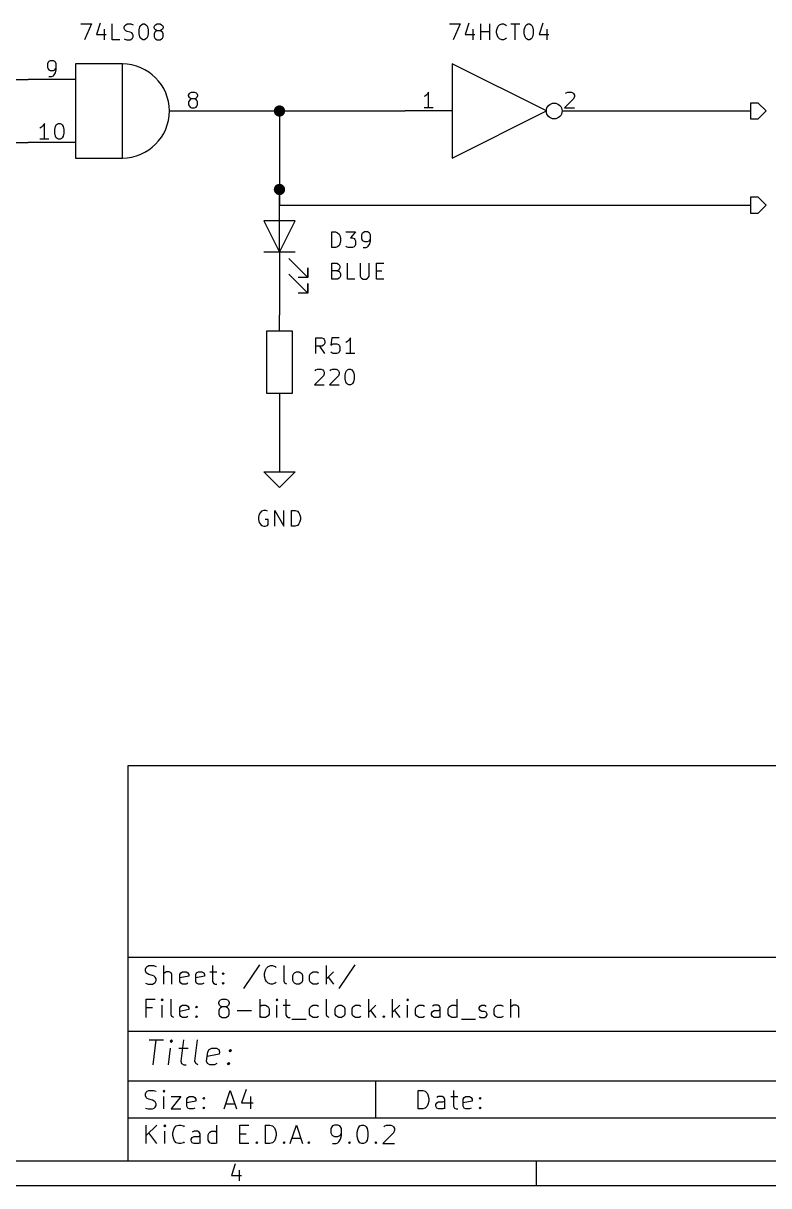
# Model space of a CAD drawing. Extents: x 0.4 to 11.3, y -7.9 to -0.4.
# Drawn here: x 6.634 to 9.008, y -7.874 to -4.17 of the extents above; entities that cross this region are included whole.
import ezdxf

# ---------------------------------------------------------------- set-up
doc = ezdxf.new("R2010")
doc.units = 0
doc.header["$MEASUREMENT"] = 0
for name, color, linetype in [('BROWN2', 54, 'CONTINUOUS'), ('CYAN2', 4, 'CONTINUOUS'), ('GREEN3', 91, 'CONTINUOUS'), ('LYELLOW', 51, 'CONTINUOUS'), ('RED2', 1, 'CONTINUOUS'), ('RED3', 11, 'CONTINUOUS')]:
    doc.layers.add(name, color=color, linetype=linetype)

msp = doc.modelspace()

# ---------------------------------------------------------------- linework, layer by layer
at = {"layer": 'BROWN2', "linetype": 'CONTINUOUS'}
for p, q in [((8.975, -4.425), (8.95, -4.425)), ((8.95, -4.425), (8.95, -4.475)), ((9, -4.45), (8.975, -4.425)), ((8.95, -4.475), (8.975, -4.475)), ((8.975, -4.475), (9, -4.45)), ((8.975, -4.725), (8.95, -4.725)), ((8.95, -4.725), (8.95, -4.775)), ((9, -4.75), (8.975, -4.725)), ((8.95, -4.775), (8.975, -4.775)), ((8.975, -4.775), (9, -4.75))]:
    msp.add_line(p, q, dxfattribs=at)
at = {"layer": 'CYAN2', "linetype": 'CONTINUOUS'}
for p, q in [((6.8175, -4.1728), (6.8509, -4.1728)), ((6.8509, -4.1728), (6.8294, -4.2228)), ((6.8794, -4.1704), (6.8675, -4.2061)), ((6.9175, -4.2228), (6.9175, -4.1728)), ((6.9556, -4.1823), (6.958, -4.1776)), ((6.9556, -4.1871), (6.9556, -4.1823)), ((6.958, -4.1776), (6.9604, -4.1752)), ((6.9604, -4.1752), (6.9651, -4.1728)), ((6.9651, -4.1728), (6.9771, -4.1728)), ((6.9771, -4.1728), (6.9842, -4.1752)), ((7.0032, -4.1919), (7.0056, -4.1823)), ((7.0056, -4.1823), (7.008, -4.1776)), ((7.008, -4.1776), (7.0104, -4.1752)), ((7.0104, -4.1752), (7.0151, -4.1728)), ((7.0151, -4.1728), (7.0199, -4.1728)), ((7.0199, -4.1728), (7.0247, -4.1752)), ((7.0247, -4.1752), (7.0271, -4.1776)), ((7.0271, -4.1776), (7.0294, -4.1823)), ((7.0294, -4.1823), (7.0318, -4.1919)), ((7.0509, -4.1823), (7.0532, -4.1776)), ((7.0509, -4.1847), (7.0509, -4.1823)), ((7.0532, -4.1895), (7.0509, -4.1847)), ((7.0532, -4.1776), (7.0556, -4.1752)), ((7.0556, -4.1752), (7.0604, -4.1728)), ((7.0604, -4.1728), (7.0699, -4.1728)), ((7.0699, -4.1728), (7.0747, -4.1752)), ((7.0747, -4.1752), (7.0771, -4.1776)), ((7.0771, -4.1776), (7.0794, -4.1823)), ((7.0794, -4.1847), (7.0771, -4.1895)), ((7.0794, -4.1823), (7.0794, -4.1847)), ((7.9917, -4.1728), (8.025, -4.1728)), ((8.025, -4.1728), (8.0036, -4.2228)), ((8.0536, -4.1704), (8.0417, -4.2061)), ((8.0917, -4.2228), (8.0917, -4.1728)), ((8.1202, -4.2228), (8.1202, -4.1728)), ((8.1417, -4.1942), (8.144, -4.1847)), ((8.144, -4.1847), (8.1464, -4.1799)), ((8.1464, -4.1799), (8.1512, -4.1752)), ((8.1512, -4.1752), (8.1583, -4.1728)), ((8.1583, -4.1728), (8.1631, -4.1728)), ((8.1631, -4.1728), (8.1702, -4.1752)), ((8.1702, -4.1752), (8.1726, -4.1776)), ((8.1869, -4.1728), (8.2155, -4.1728)), ((8.2012, -4.2228), (8.2012, -4.1728)), ((8.2298, -4.1919), (8.2321, -4.1823)), ((8.2321, -4.1823), (8.2345, -4.1776)), ((8.2345, -4.1776), (8.2369, -4.1752)), ((8.2369, -4.1752), (8.2417, -4.1728)), ((8.2417, -4.1728), (8.2464, -4.1728)), ((8.2464, -4.1728), (8.2512, -4.1752)), ((8.2512, -4.1752), (8.2536, -4.1776)), ((8.2536, -4.1776), (8.256, -4.1823)), ((8.256, -4.1823), (8.2583, -4.1919)), ((8.2893, -4.1704), (8.2774, -4.2061)), ((6.8675, -4.2061), (6.8985, -4.2061)), ((6.8913, -4.1895), (6.8913, -4.2228)), ((6.958, -4.1919), (6.9556, -4.1871)), ((6.9556, -4.2204), (6.9628, -4.2228)), ((6.9604, -4.1942), (6.958, -4.1919)), ((6.9651, -4.1966), (6.9604, -4.1942)), ((6.9747, -4.199), (6.9651, -4.1966)), ((6.9794, -4.2014), (6.9747, -4.199)), ((6.9747, -4.2228), (6.9794, -4.2204)), ((6.9818, -4.2038), (6.9794, -4.2014)), ((6.9794, -4.2204), (6.9818, -4.218)), ((6.9842, -4.2085), (6.9818, -4.2038)), ((6.9818, -4.218), (6.9842, -4.2133)), ((6.9842, -4.2133), (6.9842, -4.2085)), ((7.0032, -4.2038), (7.0032, -4.1919)), ((7.0056, -4.2133), (7.0032, -4.2038)), ((7.008, -4.218), (7.0056, -4.2133)), ((7.0104, -4.2204), (7.008, -4.218)), ((7.0151, -4.2228), (7.0104, -4.2204)), ((7.0247, -4.2204), (7.0199, -4.2228)), ((7.0271, -4.218), (7.0247, -4.2204)), ((7.0294, -4.2133), (7.0271, -4.218)), ((7.0318, -4.2038), (7.0294, -4.2133)), ((7.0318, -4.1919), (7.0318, -4.2038)), ((7.0532, -4.199), (7.0509, -4.2038)), ((7.0509, -4.2038), (7.0509, -4.2133)), ((7.0509, -4.2133), (7.0532, -4.218)), ((7.0556, -4.1919), (7.0532, -4.1895)), ((7.0556, -4.1966), (7.0532, -4.199)), ((7.0532, -4.218), (7.0556, -4.2204)), ((7.0604, -4.1942), (7.0556, -4.1919)), ((7.0604, -4.1942), (7.0556, -4.1966)), ((7.0556, -4.2204), (7.0604, -4.2228)), ((7.0699, -4.1942), (7.0604, -4.1942)), ((7.0747, -4.1919), (7.0699, -4.1942)), ((7.0747, -4.1966), (7.0699, -4.1942)), ((7.0699, -4.2228), (7.0747, -4.2204)), ((7.0771, -4.1895), (7.0747, -4.1919)), ((7.0771, -4.199), (7.0747, -4.1966)), ((7.0747, -4.2204), (7.0771, -4.218)), ((7.0794, -4.2038), (7.0771, -4.199)), ((7.0771, -4.218), (7.0794, -4.2133)), ((7.0794, -4.2133), (7.0794, -4.2038)), ((8.0417, -4.2061), (8.0726, -4.2061)), ((8.0655, -4.1895), (8.0655, -4.2228)), ((8.0917, -4.1966), (8.1202, -4.1966)), ((8.1417, -4.2014), (8.1417, -4.1942)), ((8.144, -4.2109), (8.1417, -4.2014)), ((8.1464, -4.2157), (8.144, -4.2109)), ((8.1512, -4.2204), (8.1464, -4.2157)), ((8.1583, -4.2228), (8.1512, -4.2204)), ((8.1702, -4.2204), (8.1631, -4.2228)), ((8.1726, -4.218), (8.1702, -4.2204)), ((8.2298, -4.2038), (8.2298, -4.1919)), ((8.2321, -4.2133), (8.2298, -4.2038)), ((8.2345, -4.218), (8.2321, -4.2133)), ((8.2369, -4.2204), (8.2345, -4.218)), ((8.2417, -4.2228), (8.2369, -4.2204)), ((8.2512, -4.2204), (8.2464, -4.2228)), ((8.2536, -4.218), (8.2512, -4.2204)), ((8.256, -4.2133), (8.2536, -4.218)), ((8.2583, -4.2038), (8.256, -4.2133)), ((8.2583, -4.1919), (8.2583, -4.2038)), ((8.2774, -4.2061), (8.3083, -4.2061)), ((8.3012, -4.1895), (8.3012, -4.2228)), ((6.9413, -4.2228), (6.9175, -4.2228)), ((6.9628, -4.2228), (6.9747, -4.2228)), ((7.0199, -4.2228), (7.0151, -4.2228)), ((7.0604, -4.2228), (7.0699, -4.2228)), ((8.1631, -4.2228), (8.1583, -4.2228)), ((8.2464, -4.2228), (8.2417, -4.2228)), ((7.6163, -4.8853), (7.6163, -4.8353)), ((7.6163, -4.8353), (7.6282, -4.8353)), ((7.6282, -4.8353), (7.6353, -4.8377)), ((7.6353, -4.8377), (7.6401, -4.8424)), ((7.6401, -4.8424), (7.6425, -4.8472)), ((7.6425, -4.8472), (7.6449, -4.8567)), ((7.6615, -4.8353), (7.6925, -4.8353)), ((7.6925, -4.8353), (7.6758, -4.8543)), ((7.7139, -4.8401), (7.7115, -4.8448)), ((7.7115, -4.8448), (7.7115, -4.8567)), ((7.7163, -4.8377), (7.7139, -4.8401)), ((7.721, -4.8353), (7.7163, -4.8377)), ((7.7306, -4.8353), (7.721, -4.8353)), ((7.7353, -4.8377), (7.7306, -4.8353)), ((7.7377, -4.8401), (7.7353, -4.8377)), ((7.7401, -4.8448), (7.7377, -4.8401)), ((7.7401, -4.8639), (7.7401, -4.8448)), ((7.6282, -4.8853), (7.6163, -4.8853)), ((7.6353, -4.8829), (7.6282, -4.8853)), ((7.6401, -4.8782), (7.6353, -4.8829)), ((7.6425, -4.8734), (7.6401, -4.8782)), ((7.6449, -4.8639), (7.6425, -4.8734)), ((7.6449, -4.8567), (7.6449, -4.8639)), ((7.6639, -4.8829), (7.6615, -4.8805)), ((7.6687, -4.8853), (7.6639, -4.8829)), ((7.6829, -4.8853), (7.6687, -4.8853)), ((7.6758, -4.8543), (7.6829, -4.8543)), ((7.6829, -4.8543), (7.6877, -4.8567)), ((7.6877, -4.8829), (7.6829, -4.8853)), ((7.6877, -4.8567), (7.6901, -4.8591)), ((7.6901, -4.8805), (7.6877, -4.8829)), ((7.6901, -4.8591), (7.6925, -4.8639)), ((7.6925, -4.8758), (7.6901, -4.8805)), ((7.6925, -4.8639), (7.6925, -4.8758)), ((7.7115, -4.8567), (7.7139, -4.8615)), ((7.7139, -4.8615), (7.7163, -4.8639)), ((7.7163, -4.8639), (7.721, -4.8662)), ((7.7163, -4.8853), (7.7258, -4.8853)), ((7.721, -4.8662), (7.7306, -4.8662)), ((7.7258, -4.8853), (7.7306, -4.8829)), ((7.7306, -4.8662), (7.7353, -4.8639)), ((7.7306, -4.8829), (7.7329, -4.8805)), ((7.7329, -4.8805), (7.7377, -4.8734)), ((7.7353, -4.8639), (7.7377, -4.8615)), ((7.7377, -4.8615), (7.7401, -4.8567)), ((7.7377, -4.8734), (7.7401, -4.8639)), ((7.6163, -4.9853), (7.6163, -4.9353)), ((7.6163, -4.9353), (7.6329, -4.9353)), ((7.6329, -4.9591), (7.6163, -4.9591)), ((7.6329, -4.9353), (7.6377, -4.9377)), ((7.6377, -4.9567), (7.6329, -4.9591)), ((7.6329, -4.9591), (7.6401, -4.9615)), ((7.6377, -4.9377), (7.6401, -4.9401)), ((7.6401, -4.9543), (7.6377, -4.9567)), ((7.6401, -4.9401), (7.6425, -4.9448)), ((7.6425, -4.9496), (7.6401, -4.9543)), ((7.6401, -4.9615), (7.6425, -4.9639)), ((7.6425, -4.9448), (7.6425, -4.9496)), ((7.6663, -4.9853), (7.6663, -4.9353)), ((7.7068, -4.9353), (7.7068, -4.9758)), ((7.7353, -4.9758), (7.7353, -4.9353)), ((7.7591, -4.9853), (7.7591, -4.9353)), ((7.7591, -4.9353), (7.7829, -4.9353)), ((7.7591, -4.9591), (7.7758, -4.9591)), ((7.6353, -4.9853), (7.6163, -4.9853)), ((7.6401, -4.9829), (7.6353, -4.9853)), ((7.6425, -4.9805), (7.6401, -4.9829)), ((7.6425, -4.9639), (7.6449, -4.9686)), ((7.6449, -4.9758), (7.6425, -4.9805)), ((7.6449, -4.9686), (7.6449, -4.9758)), ((7.6901, -4.9853), (7.6663, -4.9853)), ((7.7068, -4.9758), (7.7091, -4.9805)), ((7.7091, -4.9805), (7.7115, -4.9829)), ((7.7115, -4.9829), (7.7163, -4.9853)), ((7.7163, -4.9853), (7.7258, -4.9853)), ((7.7258, -4.9853), (7.7306, -4.9829)), ((7.7306, -4.9829), (7.7329, -4.9805)), ((7.7329, -4.9805), (7.7353, -4.9758)), ((7.7829, -4.9853), (7.7591, -4.9853)), ((7.5663, -5.2228), (7.5663, -5.1728)), ((7.5663, -5.1728), (7.5853, -5.1728)), ((7.5853, -5.1728), (7.5901, -5.1752)), ((7.5901, -5.1752), (7.5925, -5.1776)), ((7.5925, -5.1776), (7.5949, -5.1823)), ((7.5949, -5.1823), (7.5949, -5.1895)), ((7.6163, -5.1728), (7.6139, -5.1966)), ((7.6401, -5.1728), (7.6163, -5.1728)), ((7.6663, -5.1847), (7.6615, -5.1871)), ((7.671, -5.1799), (7.6663, -5.1847)), ((7.6758, -5.1728), (7.671, -5.1799)), ((7.6758, -5.2228), (7.6758, -5.1728)), ((7.5853, -5.199), (7.5663, -5.199)), ((7.5949, -5.2228), (7.5782, -5.199)), ((7.5901, -5.1966), (7.5853, -5.199)), ((7.5925, -5.1942), (7.5901, -5.1966)), ((7.5949, -5.1895), (7.5925, -5.1942)), ((7.6139, -5.1966), (7.6163, -5.1942)), ((7.6163, -5.2204), (7.6139, -5.218)), ((7.6163, -5.1942), (7.621, -5.1918)), ((7.621, -5.2228), (7.6163, -5.2204)), ((7.621, -5.1918), (7.6329, -5.1918)), ((7.6329, -5.1918), (7.6377, -5.1942)), ((7.6377, -5.2204), (7.6329, -5.2228)), ((7.6377, -5.1942), (7.6401, -5.1966)), ((7.6401, -5.218), (7.6377, -5.2204)), ((7.6401, -5.1966), (7.6425, -5.2014)), ((7.6425, -5.2133), (7.6401, -5.218)), ((7.6425, -5.2014), (7.6425, -5.2133)), ((7.6329, -5.2228), (7.621, -5.2228)), ((7.6901, -5.2228), (7.6615, -5.2228)), ((7.5901, -5.2942), (7.5615, -5.3228)), ((7.5639, -5.2776), (7.5663, -5.2752)), ((7.5663, -5.2752), (7.571, -5.2728)), ((7.571, -5.2728), (7.5829, -5.2728)), ((7.5829, -5.2728), (7.5877, -5.2752)), ((7.5877, -5.2752), (7.5901, -5.2776)), ((7.5901, -5.2776), (7.5925, -5.2823)), ((7.5925, -5.2871), (7.5901, -5.2942)), ((7.5925, -5.2823), (7.5925, -5.2871)), ((7.6377, -5.2942), (7.6091, -5.3228)), ((7.6115, -5.2776), (7.6139, -5.2752)), ((7.6139, -5.2752), (7.6187, -5.2728)), ((7.6187, -5.2728), (7.6306, -5.2728)), ((7.6306, -5.2728), (7.6353, -5.2752)), ((7.6353, -5.2752), (7.6377, -5.2776)), ((7.6377, -5.2776), (7.6401, -5.2823)), ((7.6401, -5.2871), (7.6377, -5.2942)), ((7.6401, -5.2823), (7.6401, -5.2871)), ((7.6591, -5.2918), (7.6615, -5.2823)), ((7.6591, -5.3038), (7.6591, -5.2918)), ((7.6615, -5.2823), (7.6639, -5.2776)), ((7.6639, -5.2776), (7.6663, -5.2752)), ((7.6663, -5.2752), (7.671, -5.2728)), ((7.671, -5.2728), (7.6758, -5.2728)), ((7.6758, -5.2728), (7.6806, -5.2752)), ((7.6806, -5.2752), (7.6829, -5.2776)), ((7.6829, -5.2776), (7.6853, -5.2823)), ((7.6853, -5.2823), (7.6877, -5.2918)), ((7.6877, -5.2918), (7.6877, -5.3038)), ((7.5615, -5.3228), (7.5925, -5.3228)), ((7.6091, -5.3228), (7.6401, -5.3228)), ((7.6615, -5.3133), (7.6591, -5.3038)), ((7.6639, -5.318), (7.6615, -5.3133)), ((7.6663, -5.3204), (7.6639, -5.318)), ((7.671, -5.3228), (7.6663, -5.3204)), ((7.6758, -5.3228), (7.671, -5.3228)), ((7.6806, -5.3204), (7.6758, -5.3228)), ((7.6829, -5.318), (7.6806, -5.3204)), ((7.6853, -5.3133), (7.6829, -5.318)), ((7.6877, -5.3038), (7.6853, -5.3133)), ((7.3857, -5.7347), (7.3833, -5.7442)), ((7.3881, -5.7299), (7.3857, -5.7347)), ((7.3929, -5.7252), (7.3881, -5.7299)), ((7.4, -5.7228), (7.3929, -5.7252)), ((7.4071, -5.7228), (7.4, -5.7228)), ((7.4119, -5.7252), (7.4071, -5.7228)), ((7.4357, -5.7728), (7.4357, -5.7228)), ((7.4357, -5.7228), (7.4643, -5.7728)), ((7.4643, -5.7728), (7.4643, -5.7228)), ((7.4881, -5.7728), (7.4881, -5.7228)), ((7.4881, -5.7228), (7.5, -5.7228)), ((7.5, -5.7228), (7.5071, -5.7252)), ((7.5071, -5.7252), (7.5119, -5.7299)), ((7.5119, -5.7299), (7.5143, -5.7347)), ((7.5143, -5.7347), (7.5167, -5.7442)), ((7.3833, -5.7442), (7.3833, -5.7514)), ((7.3833, -5.7514), (7.3857, -5.7609)), ((7.3857, -5.7609), (7.3881, -5.7657)), ((7.3881, -5.7657), (7.3929, -5.7704)), ((7.3929, -5.7704), (7.4, -5.7728)), ((7.4, -5.7728), (7.4048, -5.7728)), ((7.4143, -5.7514), (7.4048, -5.7514)), ((7.4048, -5.7728), (7.4119, -5.7704)), ((7.4119, -5.7704), (7.4143, -5.768)), ((7.4143, -5.768), (7.4143, -5.7514)), ((7.5, -5.7728), (7.4881, -5.7728)), ((7.5071, -5.7704), (7.5, -5.7728)), ((7.5119, -5.7657), (7.5071, -5.7704)), ((7.5143, -5.7609), (7.5119, -5.7657)), ((7.5167, -5.7514), (7.5143, -5.7609)), ((7.5167, -5.7442), (7.5167, -5.7514))]:
    msp.add_line(p, q, dxfattribs=at)
at = {"layer": 'GREEN3', "linetype": 'CONTINUOUS'}
for p, q in [((5.8, -4.35), (6.65, -4.35)), ((7.25, -4.45), (7.45, -4.45)), ((7.45, -4.45), (7.45, -4.7)), ((7.45, -4.45), (7.85, -4.45)), ((8.45, -4.45), (8.95, -4.45)), ((5.85, -4.55), (6.65, -4.55)), ((7.45, -4.7), (7.45, -4.75)), ((7.45, -4.75), (8.95, -4.75)), ((7.45, -5), (7.45, -5.1)), ((7.45, -5.4), (7.45, -5.55))]:
    msp.add_line(p, q, dxfattribs=at)
at = {"layer": 'GREEN3', "const_width": 0.018}
for points in [[(7.441, -4.45, 1), (7.459, -4.45, 1)], [(7.441, -4.7, 1), (7.459, -4.7, 1)]]:
    msp.add_lwpolyline(points, format="xyb", close=True, dxfattribs=at)
at = {"layer": 'LYELLOW', "linetype": 'CONTINUOUS'}
for p, q in [((6.95, -4.3), (6.8, -4.3)), ((6.8, -4.3), (6.8, -4.6)), ((6.95, -4.6), (6.95, -4.3)), ((8, -4.3), (8, -4.6)), ((8.3, -4.45), (8, -4.3)), ((8, -4.6), (8.3, -4.45)), ((6.8, -4.6), (6.95, -4.6))]:
    msp.add_line(p, q, dxfattribs=at)
at = {"layer": 'LYELLOW'}
msp.add_arc((6.9493, -4.45), 0.15, -89.7444, 89.7444, dxfattribs=at)
at = {"layer": 'RED2', "linetype": 'CONTINUOUS'}
for p, q in [((6.95, -4.3), (6.8, -4.3)), ((6.8, -4.3), (6.8, -4.6)), ((8, -4.3), (8, -4.6)), ((8.3, -4.45), (8, -4.3)), ((6.8, -4.35), (6.65, -4.35)), ((7.1, -4.45), (7.25, -4.45)), ((8, -4.45), (7.85, -4.45)), ((8, -4.6), (8.3, -4.45)), ((8.35, -4.45), (8.45, -4.45)), ((6.8, -4.55), (6.65, -4.55)), ((6.8, -4.6), (6.95, -4.6)), ((7.45, -4.8), (7.45, -4.7)), ((7.5, -4.8), (7.4, -4.8)), ((7.4, -4.8), (7.45, -4.9)), ((7.45, -4.9), (7.45, -4.8)), ((7.45, -4.9), (7.5, -4.8)), ((7.5, -4.9), (7.4, -4.9)), ((7.45, -4.9), (7.45, -5)), ((7.48, -4.92), (7.54, -4.98)), ((7.54, -4.98), (7.54, -4.95)), ((7.54, -4.95), (7.54, -4.98)), ((7.48, -4.97), (7.54, -5.03)), ((7.54, -4.98), (7.51, -4.98)), ((7.54, -5.03), (7.54, -5)), ((7.54, -5), (7.54, -5.03)), ((7.54, -5.03), (7.51, -5.03)), ((7.45, -5.15), (7.45, -5.1)), ((7.41, -5.35), (7.41, -5.15)), ((7.41, -5.15), (7.49, -5.15)), ((7.49, -5.15), (7.49, -5.35)), ((7.49, -5.35), (7.41, -5.35)), ((7.45, -5.35), (7.45, -5.4)), ((7.45, -5.55), (7.45, -5.6)), ((7.45, -5.65), (7.4, -5.6)), ((7.4, -5.6), (7.45, -5.6)), ((7.45, -5.6), (7.5, -5.6)), ((7.5, -5.6), (7.45, -5.65)), ((6.9686, -6.5357), (11.2206, -6.5357)), ((6.9686, -7.7956), (6.9686, -6.5357)), ((6.9686, -7.146), (11.2206, -7.146)), ((7.0231, -7.1842), (7.0259, -7.1786)), ((7.0231, -7.1898), (7.0231, -7.1842)), ((7.0259, -7.1786), (7.0287, -7.1758)), ((7.0287, -7.1758), (7.0343, -7.173)), ((7.0343, -7.173), (7.0484, -7.173)), ((7.0484, -7.173), (7.0568, -7.1758)), ((7.0821, -7.232), (7.0821, -7.173)), ((7.2368, -7.173), (7.2368, -7.2236)), ((7.3859, -7.1702), (7.3352, -7.2461)), ((7.4055, -7.187), (7.4084, -7.1814)), ((7.4084, -7.1814), (7.414, -7.1758)), ((7.414, -7.1758), (7.4224, -7.173)), ((7.4224, -7.173), (7.428, -7.173)), ((7.428, -7.173), (7.4365, -7.1758)), ((7.4365, -7.1758), (7.4393, -7.1786)), ((7.4646, -7.2236), (7.4646, -7.173)), ((7.5996, -7.232), (7.5996, -7.173)), ((7.6896, -7.1702), (7.6389, -7.2461)), ((7.0259, -7.1955), (7.0231, -7.1898)), ((7.0287, -7.1983), (7.0259, -7.1955)), ((7.0343, -7.2011), (7.0287, -7.1983)), ((7.0456, -7.2039), (7.0343, -7.2011)), ((7.0512, -7.2067), (7.0456, -7.2039)), ((7.054, -7.2095), (7.0512, -7.2067)), ((7.0568, -7.2151), (7.054, -7.2095)), ((7.054, -7.2264), (7.0568, -7.2208)), ((7.0568, -7.2208), (7.0568, -7.2151)), ((7.085, -7.1955), (7.0821, -7.1983)), ((7.0906, -7.1926), (7.085, -7.1955)), ((7.099, -7.1926), (7.0906, -7.1926)), ((7.1046, -7.1955), (7.099, -7.1926)), ((7.1075, -7.2011), (7.1046, -7.1955)), ((7.1075, -7.232), (7.1075, -7.2011)), ((7.1328, -7.2011), (7.1356, -7.1955)), ((7.1328, -7.2236), (7.1328, -7.2011)), ((7.1609, -7.2067), (7.1328, -7.2123)), ((7.1356, -7.1955), (7.1412, -7.1926)), ((7.1412, -7.1926), (7.1524, -7.1926)), ((7.1524, -7.1926), (7.1581, -7.1955)), ((7.1581, -7.1955), (7.1609, -7.2011)), ((7.1609, -7.2011), (7.1609, -7.2067)), ((7.1834, -7.2011), (7.1862, -7.1955)), ((7.1834, -7.2236), (7.1834, -7.2011)), ((7.2115, -7.2067), (7.1834, -7.2123)), ((7.1862, -7.1955), (7.1918, -7.1926)), ((7.1918, -7.1926), (7.2031, -7.1926)), ((7.2031, -7.1926), (7.2087, -7.1955)), ((7.2087, -7.1955), (7.2115, -7.2011)), ((7.2115, -7.2011), (7.2115, -7.2067)), ((7.2284, -7.1926), (7.2509, -7.1926)), ((7.2677, -7.1983), (7.2706, -7.1955)), ((7.2706, -7.2011), (7.2677, -7.1983)), ((7.2706, -7.1955), (7.2734, -7.1983)), ((7.2706, -7.1955), (7.2706, -7.2011)), ((7.2734, -7.1983), (7.2706, -7.2011)), ((7.4027, -7.1983), (7.4055, -7.187)), ((7.4027, -7.2067), (7.4027, -7.1983)), ((7.4055, -7.218), (7.4027, -7.2067)), ((7.4084, -7.2236), (7.4055, -7.218)), ((7.4927, -7.2039), (7.4955, -7.1983)), ((7.4927, -7.2208), (7.4927, -7.2039)), ((7.4955, -7.2264), (7.4927, -7.2208)), ((7.4955, -7.1983), (7.4983, -7.1955)), ((7.4983, -7.1955), (7.504, -7.1926)), ((7.504, -7.1926), (7.5124, -7.1926)), ((7.5124, -7.1926), (7.518, -7.1955)), ((7.518, -7.1955), (7.5208, -7.1983)), ((7.5208, -7.1983), (7.5236, -7.2039)), ((7.5236, -7.2208), (7.5208, -7.2264)), ((7.5236, -7.2039), (7.5236, -7.2208)), ((7.5461, -7.2039), (7.549, -7.1983)), ((7.5461, -7.2208), (7.5461, -7.2039)), ((7.549, -7.2264), (7.5461, -7.2208)), ((7.549, -7.1983), (7.5518, -7.1955)), ((7.5518, -7.1955), (7.5574, -7.1926)), ((7.5574, -7.1926), (7.5686, -7.1926)), ((7.5686, -7.1926), (7.5743, -7.1955)), ((7.6221, -7.1926), (7.5996, -7.2151)), ((7.6052, -7.2095), (7.6221, -7.232)), ((7.0231, -7.2292), (7.0315, -7.232)), ((7.0315, -7.232), (7.0456, -7.232)), ((7.0456, -7.232), (7.0512, -7.2292)), ((7.0512, -7.2292), (7.054, -7.2264)), ((7.1356, -7.2292), (7.1328, -7.2236)), ((7.1412, -7.232), (7.1356, -7.2292)), ((7.1524, -7.232), (7.1412, -7.232)), ((7.1581, -7.2292), (7.1524, -7.232)), ((7.1862, -7.2292), (7.1834, -7.2236)), ((7.1918, -7.232), (7.1862, -7.2292)), ((7.2031, -7.232), (7.1918, -7.232)), ((7.2087, -7.2292), (7.2031, -7.232)), ((7.2368, -7.2236), (7.2396, -7.2292)), ((7.2396, -7.2292), (7.2452, -7.232)), ((7.2452, -7.232), (7.2509, -7.232)), ((7.2677, -7.2292), (7.2706, -7.2264)), ((7.2706, -7.232), (7.2677, -7.2292)), ((7.2706, -7.2264), (7.2734, -7.2292)), ((7.2706, -7.2264), (7.2706, -7.232)), ((7.2734, -7.2292), (7.2706, -7.232)), ((7.414, -7.2292), (7.4084, -7.2236)), ((7.4224, -7.232), (7.414, -7.2292)), ((7.428, -7.232), (7.4224, -7.232)), ((7.4365, -7.2292), (7.428, -7.232)), ((7.4393, -7.2264), (7.4365, -7.2292)), ((7.4674, -7.2292), (7.4646, -7.2236)), ((7.473, -7.232), (7.4674, -7.2292)), ((7.4983, -7.2292), (7.4955, -7.2264)), ((7.504, -7.232), (7.4983, -7.2292)), ((7.5124, -7.232), (7.504, -7.232)), ((7.518, -7.2292), (7.5124, -7.232)), ((7.5208, -7.2264), (7.518, -7.2292)), ((7.5518, -7.2292), (7.549, -7.2264)), ((7.5574, -7.232), (7.5518, -7.2292)), ((7.5686, -7.232), (7.5574, -7.232)), ((7.5743, -7.2292), (7.5686, -7.232)), ((7.0259, -7.3383), (7.0259, -7.2793)), ((7.0259, -7.2793), (7.054, -7.2793)), ((7.0765, -7.2793), (7.0737, -7.2821)), ((7.0737, -7.2821), (7.0765, -7.2849)), ((7.0793, -7.2821), (7.0765, -7.2793)), ((7.0765, -7.2793), (7.0765, -7.2849)), ((7.0765, -7.2849), (7.0793, -7.2821)), ((7.1046, -7.3299), (7.1046, -7.2793)), ((7.2565, -7.2905), (7.2593, -7.2849)), ((7.2565, -7.2933), (7.2565, -7.2905)), ((7.2593, -7.2989), (7.2565, -7.2933)), ((7.2593, -7.2849), (7.2621, -7.2821)), ((7.2621, -7.2821), (7.2677, -7.2793)), ((7.2677, -7.2793), (7.279, -7.2793)), ((7.279, -7.2793), (7.2846, -7.2821)), ((7.2846, -7.2821), (7.2874, -7.2849)), ((7.2874, -7.2849), (7.2902, -7.2905)), ((7.2902, -7.2933), (7.2874, -7.2989)), ((7.2902, -7.2905), (7.2902, -7.2933)), ((7.3887, -7.3383), (7.3887, -7.2793)), ((7.4421, -7.2793), (7.4393, -7.2821)), ((7.4393, -7.2821), (7.4421, -7.2849)), ((7.4449, -7.2821), (7.4421, -7.2793)), ((7.4421, -7.2793), (7.4421, -7.2849)), ((7.4421, -7.2849), (7.4449, -7.2821)), ((7.4702, -7.2793), (7.4702, -7.3299)), ((7.5996, -7.3299), (7.5996, -7.2793)), ((7.7346, -7.3383), (7.7346, -7.2793)), ((7.8105, -7.3383), (7.8105, -7.2793)), ((7.8583, -7.2793), (7.8555, -7.2821)), ((7.8555, -7.2821), (7.8583, -7.2849)), ((7.8611, -7.2821), (7.8583, -7.2793)), ((7.8583, -7.2793), (7.8583, -7.2849)), ((7.8583, -7.2849), (7.8611, -7.2821)), ((8.0158, -7.3383), (8.0158, -7.2793)), ((8.1873, -7.3383), (8.1873, -7.2793)), ((7.0456, -7.3074), (7.0259, -7.3074)), ((7.0765, -7.3383), (7.0765, -7.2989)), ((7.1075, -7.3355), (7.1046, -7.3299)), ((7.1328, -7.3074), (7.1356, -7.3018)), ((7.1328, -7.3299), (7.1328, -7.3074)), ((7.1609, -7.313), (7.1328, -7.3186)), ((7.1356, -7.3355), (7.1328, -7.3299)), ((7.1356, -7.3018), (7.1412, -7.2989)), ((7.1412, -7.2989), (7.1524, -7.2989)), ((7.1524, -7.2989), (7.1581, -7.3018)), ((7.1581, -7.3018), (7.1609, -7.3074)), ((7.1609, -7.3074), (7.1609, -7.313)), ((7.1834, -7.3046), (7.1862, -7.3018)), ((7.1862, -7.3074), (7.1834, -7.3046)), ((7.1834, -7.3355), (7.1862, -7.3327)), ((7.1862, -7.3018), (7.189, -7.3046)), ((7.1862, -7.3018), (7.1862, -7.3074)), ((7.189, -7.3046), (7.1862, -7.3074)), ((7.1862, -7.3327), (7.189, -7.3355)), ((7.1862, -7.3327), (7.1862, -7.3383)), ((7.2593, -7.3102), (7.2565, -7.3158)), ((7.2565, -7.3158), (7.2565, -7.3271)), ((7.2565, -7.3271), (7.2593, -7.3327)), ((7.2621, -7.3018), (7.2593, -7.2989)), ((7.2621, -7.3074), (7.2593, -7.3102)), ((7.2593, -7.3327), (7.2621, -7.3355)), ((7.2677, -7.3046), (7.2621, -7.3018)), ((7.2677, -7.3046), (7.2621, -7.3074)), ((7.279, -7.3046), (7.2677, -7.3046)), ((7.2846, -7.3018), (7.279, -7.3046)), ((7.2846, -7.3074), (7.279, -7.3046)), ((7.2874, -7.2989), (7.2846, -7.3018)), ((7.2874, -7.3102), (7.2846, -7.3074)), ((7.2846, -7.3355), (7.2874, -7.3327)), ((7.2902, -7.3158), (7.2874, -7.3102)), ((7.2874, -7.3327), (7.2902, -7.3271)), ((7.2902, -7.3271), (7.2902, -7.3158)), ((7.3156, -7.3158), (7.3606, -7.3158)), ((7.3887, -7.3018), (7.3943, -7.2989)), ((7.3943, -7.2989), (7.4055, -7.2989)), ((7.4055, -7.2989), (7.4112, -7.3018)), ((7.4112, -7.3018), (7.414, -7.3046)), ((7.414, -7.3327), (7.4112, -7.3355)), ((7.414, -7.3046), (7.4168, -7.3102)), ((7.4168, -7.3271), (7.414, -7.3327)), ((7.4168, -7.3102), (7.4168, -7.3271)), ((7.4421, -7.3383), (7.4421, -7.2989)), ((7.4618, -7.2989), (7.4843, -7.2989)), ((7.4702, -7.3299), (7.473, -7.3355)), ((7.5461, -7.3102), (7.549, -7.3046)), ((7.5461, -7.3271), (7.5461, -7.3102)), ((7.549, -7.3327), (7.5461, -7.3271)), ((7.549, -7.3046), (7.5518, -7.3018)), ((7.5518, -7.3355), (7.549, -7.3327)), ((7.5518, -7.3018), (7.5574, -7.2989)), ((7.5574, -7.2989), (7.5686, -7.2989)), ((7.5686, -7.2989), (7.5743, -7.3018)), ((7.6024, -7.3355), (7.5996, -7.3299)), ((7.6277, -7.3102), (7.6305, -7.3046)), ((7.6277, -7.3271), (7.6277, -7.3102)), ((7.6305, -7.3327), (7.6277, -7.3271)), ((7.6305, -7.3046), (7.6333, -7.3018)), ((7.6333, -7.3355), (7.6305, -7.3327)), ((7.6333, -7.3018), (7.6389, -7.2989)), ((7.6389, -7.2989), (7.6474, -7.2989)), ((7.6474, -7.2989), (7.653, -7.3018)), ((7.653, -7.3018), (7.6558, -7.3046)), ((7.6558, -7.3327), (7.653, -7.3355)), ((7.6558, -7.3046), (7.6586, -7.3102)), ((7.6586, -7.3271), (7.6558, -7.3327)), ((7.6586, -7.3102), (7.6586, -7.3271)), ((7.6811, -7.3102), (7.6839, -7.3046)), ((7.6811, -7.3271), (7.6811, -7.3102)), ((7.6839, -7.3327), (7.6811, -7.3271)), ((7.6839, -7.3046), (7.6868, -7.3018)), ((7.6868, -7.3355), (7.6839, -7.3327)), ((7.6868, -7.3018), (7.6924, -7.2989)), ((7.6924, -7.2989), (7.7036, -7.2989)), ((7.7036, -7.2989), (7.7093, -7.3018)), ((7.7571, -7.2989), (7.7346, -7.3214)), ((7.7402, -7.3158), (7.7571, -7.3383)), ((7.7796, -7.3355), (7.7824, -7.3327)), ((7.7824, -7.3327), (7.7852, -7.3355)), ((7.7824, -7.3327), (7.7824, -7.3383)), ((7.833, -7.2989), (7.8105, -7.3214)), ((7.8161, -7.3158), (7.833, -7.3383)), ((7.8583, -7.3383), (7.8583, -7.2989)), ((7.8836, -7.3102), (7.8864, -7.3046)), ((7.8836, -7.3271), (7.8836, -7.3102)), ((7.8864, -7.3327), (7.8836, -7.3271)), ((7.8864, -7.3046), (7.8892, -7.3018)), ((7.8892, -7.3355), (7.8864, -7.3327)), ((7.8892, -7.3018), (7.8949, -7.2989)), ((7.8949, -7.2989), (7.9061, -7.2989)), ((7.9061, -7.2989), (7.9117, -7.3018)), ((7.9342, -7.3243), (7.937, -7.3186)), ((7.9342, -7.3299), (7.9342, -7.3243)), ((7.937, -7.3355), (7.9342, -7.3299)), ((7.9427, -7.2989), (7.937, -7.3018)), ((7.937, -7.3186), (7.9427, -7.3158)), ((7.9539, -7.2989), (7.9427, -7.2989)), ((7.9427, -7.3158), (7.9567, -7.3158)), ((7.9595, -7.3018), (7.9539, -7.2989)), ((7.9567, -7.3158), (7.9623, -7.313)), ((7.9623, -7.3074), (7.9595, -7.3018)), ((7.9623, -7.3383), (7.9623, -7.3074)), ((7.9877, -7.3102), (7.9905, -7.3046)), ((7.9877, -7.3271), (7.9877, -7.3102)), ((7.9905, -7.3327), (7.9877, -7.3271)), ((7.9905, -7.3046), (7.9933, -7.3018)), ((7.9933, -7.3355), (7.9905, -7.3327)), ((7.9933, -7.3018), (7.9989, -7.2989)), ((7.9989, -7.2989), (8.0101, -7.2989)), ((8.0101, -7.2989), (8.0158, -7.3018)), ((8.0861, -7.3074), (8.0889, -7.3018)), ((8.0861, -7.3102), (8.0861, -7.3074)), ((8.0889, -7.3158), (8.0861, -7.3102)), ((8.0889, -7.3018), (8.0945, -7.2989)), ((8.0945, -7.3186), (8.0889, -7.3158)), ((8.0945, -7.2989), (8.1029, -7.2989)), ((8.1029, -7.3186), (8.0945, -7.3186)), ((8.1029, -7.2989), (8.1086, -7.3018)), ((8.1086, -7.3214), (8.1029, -7.3186)), ((8.1114, -7.3271), (8.1086, -7.3214)), ((8.1086, -7.3355), (8.1114, -7.3299)), ((8.1114, -7.3299), (8.1114, -7.3271)), ((8.1339, -7.3102), (8.1367, -7.3046)), ((8.1339, -7.3271), (8.1339, -7.3102)), ((8.1367, -7.3327), (8.1339, -7.3271)), ((8.1367, -7.3046), (8.1395, -7.3018)), ((8.1395, -7.3355), (8.1367, -7.3327)), ((8.1395, -7.3018), (8.1451, -7.2989)), ((8.1451, -7.2989), (8.1564, -7.2989)), ((8.1564, -7.2989), (8.162, -7.3018)), ((8.1901, -7.3018), (8.1873, -7.3046)), ((8.1958, -7.2989), (8.1901, -7.3018)), ((8.2042, -7.2989), (8.1958, -7.2989)), ((8.2098, -7.3018), (8.2042, -7.2989)), ((8.2126, -7.3074), (8.2098, -7.3018)), ((8.2126, -7.3383), (8.2126, -7.3074)), ((7.1131, -7.3383), (7.1075, -7.3355)), ((7.1412, -7.3383), (7.1356, -7.3355)), ((7.1524, -7.3383), (7.1412, -7.3383)), ((7.1581, -7.3355), (7.1524, -7.3383)), ((7.1862, -7.3383), (7.1834, -7.3355)), ((7.189, -7.3355), (7.1862, -7.3383)), ((7.2621, -7.3355), (7.2677, -7.3383)), ((7.2677, -7.3383), (7.279, -7.3383)), ((7.279, -7.3383), (7.2846, -7.3355)), ((7.3943, -7.3383), (7.3887, -7.3355)), ((7.4055, -7.3383), (7.3943, -7.3383)), ((7.4112, -7.3355), (7.4055, -7.3383)), ((7.473, -7.3355), (7.4787, -7.3383)), ((7.4787, -7.3383), (7.4843, -7.3383)), ((7.4899, -7.3439), (7.5349, -7.3439)), ((7.5574, -7.3383), (7.5518, -7.3355)), ((7.5686, -7.3383), (7.5574, -7.3383)), ((7.5743, -7.3355), (7.5686, -7.3383)), ((7.608, -7.3383), (7.6024, -7.3355)), ((7.6389, -7.3383), (7.6333, -7.3355)), ((7.6474, -7.3383), (7.6389, -7.3383)), ((7.653, -7.3355), (7.6474, -7.3383)), ((7.6924, -7.3383), (7.6868, -7.3355)), ((7.7036, -7.3383), (7.6924, -7.3383)), ((7.7093, -7.3355), (7.7036, -7.3383)), ((7.7824, -7.3383), (7.7796, -7.3355)), ((7.7852, -7.3355), (7.7824, -7.3383)), ((7.8949, -7.3383), (7.8892, -7.3355)), ((7.9061, -7.3383), (7.8949, -7.3383)), ((7.9117, -7.3355), (7.9061, -7.3383)), ((7.9427, -7.3383), (7.937, -7.3355)), ((7.9567, -7.3383), (7.9427, -7.3383)), ((7.9623, -7.3355), (7.9567, -7.3383)), ((7.9989, -7.3383), (7.9933, -7.3355)), ((8.0101, -7.3383), (7.9989, -7.3383)), ((8.0158, -7.3355), (8.0101, -7.3383)), ((8.0298, -7.3439), (8.0748, -7.3439)), ((8.0861, -7.3355), (8.0917, -7.3383)), ((8.0917, -7.3383), (8.1029, -7.3383)), ((8.1029, -7.3383), (8.1086, -7.3355)), ((8.1451, -7.3383), (8.1395, -7.3355)), ((8.1564, -7.3383), (8.1451, -7.3383)), ((8.162, -7.3355), (8.1564, -7.3383)), ((6.9686, -7.3822), (11.2206, -7.3822)), ((7.0352, -7.4099), (7.0802, -7.4099)), ((7.0478, -7.4886), (7.0577, -7.4099)), ((7.0966, -7.4886), (7.1031, -7.4362)), ((7.1064, -7.4099), (7.1022, -7.4137)), ((7.1022, -7.4137), (7.1055, -7.4174)), ((7.1064, -7.4099), (7.1055, -7.4174)), ((7.1055, -7.4174), (7.1097, -7.4137)), ((7.1097, -7.4137), (7.1064, -7.4099)), ((7.1294, -7.4362), (7.1594, -7.4362)), ((7.1439, -7.4099), (7.1355, -7.4774)), ((7.1805, -7.4774), (7.1889, -7.4099)), ((7.2217, -7.4474), (7.2264, -7.4399)), ((7.2264, -7.4399), (7.2344, -7.4362)), ((7.2344, -7.4362), (7.2494, -7.4362)), ((7.2494, -7.4362), (7.2564, -7.4399)), ((7.2564, -7.4399), (7.2592, -7.4474)), ((7.2897, -7.4436), (7.2939, -7.4399)), ((7.293, -7.4474), (7.2897, -7.4436)), ((7.2939, -7.4399), (7.293, -7.4474)), ((7.2972, -7.4436), (7.293, -7.4474)), ((7.2939, -7.4399), (7.2972, -7.4436)), ((7.1355, -7.4774), (7.1383, -7.4849)), ((7.1833, -7.4849), (7.1805, -7.4774)), ((7.218, -7.4774), (7.2217, -7.4474)), ((7.2208, -7.4849), (7.218, -7.4774)), ((7.2583, -7.4549), (7.2199, -7.4624)), ((7.2592, -7.4474), (7.2583, -7.4549)), ((7.2845, -7.4849), (7.2888, -7.4811)), ((7.2888, -7.4811), (7.2878, -7.4886)), ((7.2888, -7.4811), (7.292, -7.4849)), ((7.1383, -7.4849), (7.1453, -7.4886)), ((7.1453, -7.4886), (7.1528, -7.4886)), ((7.1903, -7.4886), (7.1833, -7.4849)), ((7.2278, -7.4886), (7.2208, -7.4849)), ((7.2428, -7.4886), (7.2278, -7.4886)), ((7.2508, -7.4849), (7.2428, -7.4886)), ((7.2878, -7.4886), (7.2845, -7.4849)), ((7.292, -7.4849), (7.2878, -7.4886)), ((6.9686, -7.5397), (11.2206, -7.5397)), ((7.756, -7.5397), (7.756, -7.6578)), ((7.0231, -7.5819), (7.0259, -7.5762)), ((7.0231, -7.5875), (7.0231, -7.5819)), ((7.0259, -7.5931), (7.0231, -7.5875)), ((7.0259, -7.5762), (7.0287, -7.5734)), ((7.0287, -7.5734), (7.0343, -7.5706)), ((7.0343, -7.5706), (7.0484, -7.5706)), ((7.0484, -7.5706), (7.0568, -7.5734)), ((7.0821, -7.5706), (7.0793, -7.5734)), ((7.0793, -7.5734), (7.0821, -7.5762)), ((7.085, -7.5734), (7.0821, -7.5706)), ((7.0821, -7.5706), (7.0821, -7.5762)), ((7.0821, -7.5762), (7.085, -7.5734)), ((7.0821, -7.6297), (7.0821, -7.5903)), ((7.1046, -7.5903), (7.1356, -7.5903)), ((7.1356, -7.5903), (7.1046, -7.6297)), ((7.1581, -7.5931), (7.1637, -7.5903)), ((7.1637, -7.5903), (7.1749, -7.5903)), ((7.1749, -7.5903), (7.1806, -7.5931)), ((7.2734, -7.6297), (7.2931, -7.5706)), ((7.2931, -7.5706), (7.3127, -7.6297)), ((7.3437, -7.5678), (7.3296, -7.61)), ((7.3577, -7.5903), (7.3577, -7.6297)), ((7.892, -7.6297), (7.892, -7.5706)), ((7.892, -7.5706), (7.9061, -7.5706)), ((7.9061, -7.5706), (7.9145, -7.5734)), ((7.9145, -7.5734), (7.9202, -7.579)), ((7.9202, -7.579), (7.923, -7.5847)), ((7.923, -7.5847), (7.9258, -7.5959)), ((7.9567, -7.5903), (7.9511, -7.5931)), ((7.968, -7.5903), (7.9567, -7.5903)), ((7.9736, -7.5931), (7.968, -7.5903)), ((7.9961, -7.5903), (8.0186, -7.5903)), ((8.0045, -7.5706), (8.0045, -7.6212)), ((8.0383, -7.5931), (8.0439, -7.5903)), ((8.0439, -7.5903), (8.0551, -7.5903)), ((8.0551, -7.5903), (8.0608, -7.5931)), ((7.0231, -7.6268), (7.0315, -7.6297)), ((7.0287, -7.5959), (7.0259, -7.5931)), ((7.0343, -7.5987), (7.0287, -7.5959)), ((7.0315, -7.6297), (7.0456, -7.6297)), ((7.0456, -7.6015), (7.0343, -7.5987)), ((7.0512, -7.6043), (7.0456, -7.6015)), ((7.0456, -7.6297), (7.0512, -7.6268)), ((7.054, -7.6072), (7.0512, -7.6043)), ((7.0512, -7.6268), (7.054, -7.624)), ((7.0568, -7.6128), (7.054, -7.6072)), ((7.054, -7.624), (7.0568, -7.6184)), ((7.0568, -7.6184), (7.0568, -7.6128)), ((7.1046, -7.6297), (7.1356, -7.6297)), ((7.1553, -7.5987), (7.1581, -7.5931)), ((7.1553, -7.6212), (7.1553, -7.5987)), ((7.1834, -7.6043), (7.1553, -7.61)), ((7.1581, -7.6268), (7.1553, -7.6212)), ((7.1637, -7.6297), (7.1581, -7.6268)), ((7.1749, -7.6297), (7.1637, -7.6297)), ((7.1806, -7.6268), (7.1749, -7.6297)), ((7.1806, -7.5931), (7.1834, -7.5987)), ((7.1834, -7.5987), (7.1834, -7.6043)), ((7.2059, -7.5959), (7.2087, -7.5931)), ((7.2087, -7.5987), (7.2059, -7.5959)), ((7.2059, -7.6268), (7.2087, -7.624)), ((7.2087, -7.6297), (7.2059, -7.6268)), ((7.2087, -7.5931), (7.2115, -7.5959)), ((7.2087, -7.5931), (7.2087, -7.5987)), ((7.2115, -7.5959), (7.2087, -7.5987)), ((7.2087, -7.624), (7.2115, -7.6268)), ((7.2087, -7.624), (7.2087, -7.6297)), ((7.2115, -7.6268), (7.2087, -7.6297)), ((7.279, -7.6128), (7.3071, -7.6128)), ((7.3296, -7.61), (7.3662, -7.61)), ((7.9061, -7.6297), (7.892, -7.6297)), ((7.9145, -7.6268), (7.9061, -7.6297)), ((7.9202, -7.6212), (7.9145, -7.6268)), ((7.923, -7.6156), (7.9202, -7.6212)), ((7.9258, -7.6043), (7.923, -7.6156)), ((7.9258, -7.5959), (7.9258, -7.6043)), ((7.9483, -7.6156), (7.9511, -7.61)), ((7.9483, -7.6212), (7.9483, -7.6156)), ((7.9511, -7.6268), (7.9483, -7.6212)), ((7.9511, -7.61), (7.9567, -7.6072)), ((7.9567, -7.6297), (7.9511, -7.6268)), ((7.9567, -7.6072), (7.9708, -7.6072)), ((7.9708, -7.6297), (7.9567, -7.6297)), ((7.9708, -7.6072), (7.9764, -7.6043)), ((7.9764, -7.6268), (7.9708, -7.6297)), ((7.9764, -7.5987), (7.9736, -7.5931)), ((7.9764, -7.6297), (7.9764, -7.5987)), ((8.0045, -7.6212), (8.0073, -7.6268)), ((8.0073, -7.6268), (8.013, -7.6297)), ((8.013, -7.6297), (8.0186, -7.6297)), ((8.0355, -7.5987), (8.0383, -7.5931)), ((8.0355, -7.6212), (8.0355, -7.5987)), ((8.0636, -7.6043), (8.0355, -7.61)), ((8.0383, -7.6268), (8.0355, -7.6212)), ((8.0439, -7.6297), (8.0383, -7.6268)), ((8.0551, -7.6297), (8.0439, -7.6297)), ((8.0608, -7.6268), (8.0551, -7.6297)), ((8.0608, -7.5931), (8.0636, -7.5987)), ((8.0636, -7.5987), (8.0636, -7.6043)), ((8.0861, -7.5959), (8.0889, -7.5931)), ((8.0889, -7.5987), (8.0861, -7.5959)), ((8.0861, -7.6268), (8.0889, -7.624)), ((8.0889, -7.6297), (8.0861, -7.6268)), ((8.0889, -7.5931), (8.0917, -7.5959)), ((8.0889, -7.5931), (8.0889, -7.5987)), ((8.0917, -7.5959), (8.0889, -7.5987)), ((8.0889, -7.624), (8.0917, -7.6268)), ((8.0889, -7.624), (8.0889, -7.6297)), ((8.0917, -7.6268), (8.0889, -7.6297)), ((6.9686, -7.6578), (11.2206, -7.6578)), ((7.0259, -7.7399), (7.0259, -7.6808)), ((7.0596, -7.6808), (7.0259, -7.7146)), ((7.085, -7.6808), (7.0821, -7.6836)), ((7.0821, -7.6836), (7.085, -7.6865)), ((7.0878, -7.6836), (7.085, -7.6808)), ((7.085, -7.6808), (7.085, -7.6865)), ((7.085, -7.6865), (7.0878, -7.6836)), ((7.085, -7.7399), (7.085, -7.7005)), ((7.1103, -7.7061), (7.1131, -7.6949)), ((7.1131, -7.6949), (7.1159, -7.6893)), ((7.1159, -7.6893), (7.1215, -7.6836)), ((7.1215, -7.6836), (7.13, -7.6808)), ((7.13, -7.6808), (7.1356, -7.6808)), ((7.1356, -7.6808), (7.144, -7.6836)), ((7.144, -7.6836), (7.1468, -7.6865)), ((7.1778, -7.7005), (7.1721, -7.7033)), ((7.189, -7.7005), (7.1778, -7.7005)), ((7.1946, -7.7033), (7.189, -7.7005)), ((7.1974, -7.709), (7.1946, -7.7033)), ((7.2256, -7.7061), (7.2284, -7.7033)), ((7.2284, -7.7033), (7.234, -7.7005)), ((7.234, -7.7005), (7.2452, -7.7005)), ((7.2452, -7.7005), (7.2509, -7.7033)), ((7.2509, -7.7399), (7.2509, -7.6808)), ((7.324, -7.7399), (7.324, -7.6808)), ((7.324, -7.6808), (7.3521, -7.6808)), ((7.4055, -7.7399), (7.4055, -7.6808)), ((7.4055, -7.6808), (7.4196, -7.6808)), ((7.4196, -7.6808), (7.428, -7.6836)), ((7.428, -7.6836), (7.4337, -7.6893)), ((7.4337, -7.6893), (7.4365, -7.6949)), ((7.4365, -7.6949), (7.4393, -7.7061)), ((7.4843, -7.7399), (7.504, -7.6808)), ((7.504, -7.6808), (7.5236, -7.7399)), ((7.6165, -7.6865), (7.6136, -7.6921)), ((7.6136, -7.6921), (7.6136, -7.7061)), ((7.6193, -7.6836), (7.6165, -7.6865)), ((7.6249, -7.6808), (7.6193, -7.6836)), ((7.6361, -7.6808), (7.6249, -7.6808)), ((7.6418, -7.6836), (7.6361, -7.6808)), ((7.6446, -7.6865), (7.6418, -7.6836)), ((7.6474, -7.6921), (7.6446, -7.6865)), ((7.6474, -7.7146), (7.6474, -7.6921)), ((7.698, -7.7033), (7.7008, -7.6921)), ((7.698, -7.7174), (7.698, -7.7033)), ((7.7008, -7.6921), (7.7036, -7.6865)), ((7.7036, -7.6865), (7.7064, -7.6836)), ((7.7064, -7.6836), (7.7121, -7.6808)), ((7.7121, -7.6808), (7.7177, -7.6808)), ((7.7177, -7.6808), (7.7233, -7.6836)), ((7.7233, -7.6836), (7.7261, -7.6865)), ((7.7261, -7.6865), (7.7289, -7.6921)), ((7.7289, -7.6921), (7.7318, -7.7033)), ((7.7318, -7.7033), (7.7318, -7.7174)), ((7.7824, -7.6865), (7.7852, -7.6836)), ((7.7852, -7.6836), (7.7908, -7.6808)), ((7.7908, -7.6808), (7.8049, -7.6808)), ((7.8049, -7.6808), (7.8105, -7.6836)), ((7.8105, -7.6836), (7.8133, -7.6865)), ((7.8133, -7.6865), (7.8161, -7.6921)), ((7.8161, -7.6977), (7.8133, -7.7061)), ((7.8161, -7.6921), (7.8161, -7.6977)), ((7.0596, -7.7399), (7.0343, -7.7061)), ((7.1103, -7.7146), (7.1103, -7.7061)), ((7.1131, -7.7258), (7.1103, -7.7146)), ((7.1159, -7.7315), (7.1131, -7.7258)), ((7.1215, -7.7371), (7.1159, -7.7315)), ((7.13, -7.7399), (7.1215, -7.7371)), ((7.1356, -7.7399), (7.13, -7.7399)), ((7.144, -7.7371), (7.1356, -7.7399)), ((7.1468, -7.7343), (7.144, -7.7371)), ((7.1693, -7.7258), (7.1721, -7.7202)), ((7.1693, -7.7315), (7.1693, -7.7258)), ((7.1721, -7.7371), (7.1693, -7.7315)), ((7.1721, -7.7202), (7.1778, -7.7174)), ((7.1778, -7.7399), (7.1721, -7.7371)), ((7.1778, -7.7174), (7.1918, -7.7174)), ((7.1918, -7.7399), (7.1778, -7.7399)), ((7.1918, -7.7174), (7.1974, -7.7146)), ((7.1974, -7.7371), (7.1918, -7.7399)), ((7.1974, -7.7399), (7.1974, -7.709)), ((7.2228, -7.7118), (7.2256, -7.7061)), ((7.2228, -7.7286), (7.2228, -7.7118)), ((7.2256, -7.7343), (7.2228, -7.7286)), ((7.2284, -7.7371), (7.2256, -7.7343)), ((7.234, -7.7399), (7.2284, -7.7371)), ((7.2452, -7.7399), (7.234, -7.7399)), ((7.2509, -7.7371), (7.2452, -7.7399)), ((7.324, -7.709), (7.3437, -7.709)), ((7.3521, -7.7399), (7.324, -7.7399)), ((7.3746, -7.7371), (7.3774, -7.7343)), ((7.3774, -7.7399), (7.3746, -7.7371)), ((7.3774, -7.7343), (7.3802, -7.7371)), ((7.3774, -7.7343), (7.3774, -7.7399)), ((7.3802, -7.7371), (7.3774, -7.7399)), ((7.4196, -7.7399), (7.4055, -7.7399)), ((7.428, -7.7371), (7.4196, -7.7399)), ((7.4337, -7.7315), (7.428, -7.7371)), ((7.4365, -7.7258), (7.4337, -7.7315)), ((7.4393, -7.7146), (7.4365, -7.7258)), ((7.4393, -7.7061), (7.4393, -7.7146)), ((7.4618, -7.7371), (7.4646, -7.7343)), ((7.4646, -7.7399), (7.4618, -7.7371)), ((7.4646, -7.7343), (7.4674, -7.7371)), ((7.4646, -7.7343), (7.4646, -7.7399)), ((7.4674, -7.7371), (7.4646, -7.7399)), ((7.4899, -7.723), (7.518, -7.723)), ((7.5405, -7.7371), (7.5433, -7.7343)), ((7.5433, -7.7399), (7.5405, -7.7371)), ((7.5433, -7.7343), (7.5461, -7.7371)), ((7.5433, -7.7343), (7.5433, -7.7399)), ((7.5461, -7.7371), (7.5433, -7.7399)), ((7.6136, -7.7061), (7.6165, -7.7118)), ((7.6165, -7.7118), (7.6193, -7.7146)), ((7.6193, -7.7146), (7.6249, -7.7174)), ((7.6193, -7.7399), (7.6305, -7.7399)), ((7.6249, -7.7174), (7.6361, -7.7174)), ((7.6305, -7.7399), (7.6361, -7.7371)), ((7.6361, -7.7174), (7.6418, -7.7146)), ((7.6361, -7.7371), (7.6389, -7.7343)), ((7.6389, -7.7343), (7.6446, -7.7258)), ((7.6418, -7.7146), (7.6446, -7.7118)), ((7.6446, -7.7118), (7.6474, -7.7061)), ((7.6446, -7.7258), (7.6474, -7.7146)), ((7.6699, -7.7371), (7.6727, -7.7343)), ((7.6727, -7.7399), (7.6699, -7.7371)), ((7.6727, -7.7343), (7.6755, -7.7371)), ((7.6727, -7.7343), (7.6727, -7.7399)), ((7.6755, -7.7371), (7.6727, -7.7399)), ((7.7008, -7.7286), (7.698, -7.7174)), ((7.7036, -7.7343), (7.7008, -7.7286)), ((7.7064, -7.7371), (7.7036, -7.7343)), ((7.7121, -7.7399), (7.7064, -7.7371)), ((7.7177, -7.7399), (7.7121, -7.7399)), ((7.7233, -7.7371), (7.7177, -7.7399)), ((7.7261, -7.7343), (7.7233, -7.7371)), ((7.7289, -7.7286), (7.7261, -7.7343)), ((7.7318, -7.7174), (7.7289, -7.7286)), ((7.7543, -7.7371), (7.7571, -7.7343)), ((7.7571, -7.7399), (7.7543, -7.7371)), ((7.7571, -7.7343), (7.7599, -7.7371)), ((7.7571, -7.7343), (7.7571, -7.7399)), ((7.7599, -7.7371), (7.7571, -7.7399)), ((7.8133, -7.7061), (7.7796, -7.7399)), ((7.7796, -7.7399), (7.8161, -7.7399)), ((11.2206, -7.7956), (0.4724, -7.7956)), ((11.2206, -7.7956), (6.9686, -7.7956)), ((7.3093, -7.8047), (7.2971, -7.8412)), ((8.2677, -7.7956), (8.2677, -7.8743)), ((7.2971, -7.8412), (7.3288, -7.8412)), ((7.3215, -7.8242), (7.3215, -7.8583)), ((11.2993, -7.8743), (0.3937, -7.8743))]:
    msp.add_line(p, q, dxfattribs=at)
at = {"layer": 'RED2'}
msp.add_circle((8.325, -4.45), 0.025, dxfattribs=at)
msp.add_arc((6.9493, -4.45), 0.15, -89.7444, 89.7444, dxfattribs=at)
at = {"layer": 'RED3', "linetype": 'CONTINUOUS'}
for p, q in [((6.7131, -4.2946), (6.7107, -4.2994)), ((6.7155, -4.2923), (6.7131, -4.2946)), ((6.7202, -4.2899), (6.7155, -4.2923)), ((6.7298, -4.2899), (6.7202, -4.2899)), ((6.7345, -4.2923), (6.7298, -4.2899)), ((6.7369, -4.2946), (6.7345, -4.2923)), ((6.7393, -4.2994), (6.7369, -4.2946)), ((6.7107, -4.2994), (6.7107, -4.3113)), ((6.7107, -4.3113), (6.7131, -4.3161)), ((6.7131, -4.3161), (6.7155, -4.3184)), ((6.7155, -4.3184), (6.7202, -4.3208)), ((6.7202, -4.3208), (6.7298, -4.3208)), ((6.7298, -4.3208), (6.7345, -4.3184)), ((6.7321, -4.3351), (6.7369, -4.328)), ((6.7345, -4.3184), (6.7369, -4.3161)), ((6.7369, -4.3161), (6.7393, -4.3113)), ((6.7369, -4.328), (6.7393, -4.3184)), ((6.7393, -4.3184), (6.7393, -4.2994)), ((6.7155, -4.3399), (6.725, -4.3399)), ((6.725, -4.3399), (6.7298, -4.3375)), ((6.7298, -4.3375), (6.7321, -4.3351)), ((7.1607, -4.3994), (7.1631, -4.3946)), ((7.1607, -4.4018), (7.1607, -4.3994)), ((7.1631, -4.4065), (7.1607, -4.4018)), ((7.1631, -4.3946), (7.1655, -4.3923)), ((7.1655, -4.4089), (7.1631, -4.4065)), ((7.1655, -4.3923), (7.1702, -4.3899)), ((7.1702, -4.3899), (7.1798, -4.3899)), ((7.1798, -4.3899), (7.1845, -4.3923)), ((7.1845, -4.3923), (7.1869, -4.3946)), ((7.1869, -4.4065), (7.1845, -4.4089)), ((7.1869, -4.3946), (7.1893, -4.3994)), ((7.1893, -4.4018), (7.1869, -4.4065)), ((7.1893, -4.3994), (7.1893, -4.4018)), ((7.9155, -4.4018), (7.9107, -4.4042)), ((7.9202, -4.397), (7.9155, -4.4018)), ((7.925, -4.3899), (7.9202, -4.397)), ((7.925, -4.4399), (7.925, -4.3899)), ((8.3607, -4.3946), (8.3631, -4.3923)), ((8.3631, -4.3923), (8.3679, -4.3899)), ((8.3679, -4.3899), (8.3798, -4.3899)), ((8.3798, -4.3899), (8.3845, -4.3923)), ((8.3845, -4.3923), (8.3869, -4.3946)), ((8.3869, -4.3946), (8.3893, -4.3994)), ((8.3893, -4.4042), (8.3869, -4.4113)), ((8.3893, -4.3994), (8.3893, -4.4042)), ((7.1631, -4.4161), (7.1607, -4.4208)), ((7.1607, -4.4208), (7.1607, -4.4304)), ((7.1607, -4.4304), (7.1631, -4.4351)), ((7.1655, -4.4137), (7.1631, -4.4161)), ((7.1631, -4.4351), (7.1655, -4.4375)), ((7.1702, -4.4113), (7.1655, -4.4089)), ((7.1702, -4.4113), (7.1655, -4.4137)), ((7.1655, -4.4375), (7.1702, -4.4399)), ((7.1798, -4.4113), (7.1702, -4.4113)), ((7.1702, -4.4399), (7.1798, -4.4399)), ((7.1845, -4.4089), (7.1798, -4.4113)), ((7.1845, -4.4137), (7.1798, -4.4113)), ((7.1798, -4.4399), (7.1845, -4.4375)), ((7.1869, -4.4161), (7.1845, -4.4137)), ((7.1845, -4.4375), (7.1869, -4.4351)), ((7.1893, -4.4208), (7.1869, -4.4161)), ((7.1869, -4.4351), (7.1893, -4.4304)), ((7.1893, -4.4304), (7.1893, -4.4208)), ((7.9393, -4.4399), (7.9107, -4.4399)), ((8.3869, -4.4113), (8.3583, -4.4399)), ((8.3583, -4.4399), (8.3893, -4.4399)), ((6.6917, -4.5018), (6.6869, -4.5042)), ((6.6964, -4.497), (6.6917, -4.5018)), ((6.7012, -4.4899), (6.6964, -4.497)), ((6.7012, -4.5399), (6.7012, -4.4899)), ((6.7345, -4.5089), (6.7369, -4.4994)), ((6.7345, -4.5208), (6.7345, -4.5089)), ((6.7369, -4.4994), (6.7393, -4.4946)), ((6.7393, -4.4946), (6.7417, -4.4923)), ((6.7417, -4.4923), (6.7464, -4.4899)), ((6.7464, -4.4899), (6.7512, -4.4899)), ((6.7512, -4.4899), (6.7559, -4.4923)), ((6.7559, -4.4923), (6.7583, -4.4946)), ((6.7583, -4.4946), (6.7607, -4.4994)), ((6.7607, -4.4994), (6.7631, -4.5089)), ((6.7631, -4.5089), (6.7631, -4.5208)), ((6.7155, -4.5399), (6.6869, -4.5399)), ((6.7369, -4.5304), (6.7345, -4.5208)), ((6.7393, -4.5351), (6.7369, -4.5304)), ((6.7417, -4.5375), (6.7393, -4.5351)), ((6.7464, -4.5399), (6.7417, -4.5375)), ((6.7512, -4.5399), (6.7464, -4.5399)), ((6.7559, -4.5375), (6.7512, -4.5399)), ((6.7583, -4.5351), (6.7559, -4.5375)), ((6.7607, -4.5304), (6.7583, -4.5351)), ((6.7631, -4.5208), (6.7607, -4.5304))]:
    msp.add_line(p, q, dxfattribs=at)

doc.saveas('drawing.dxf')
